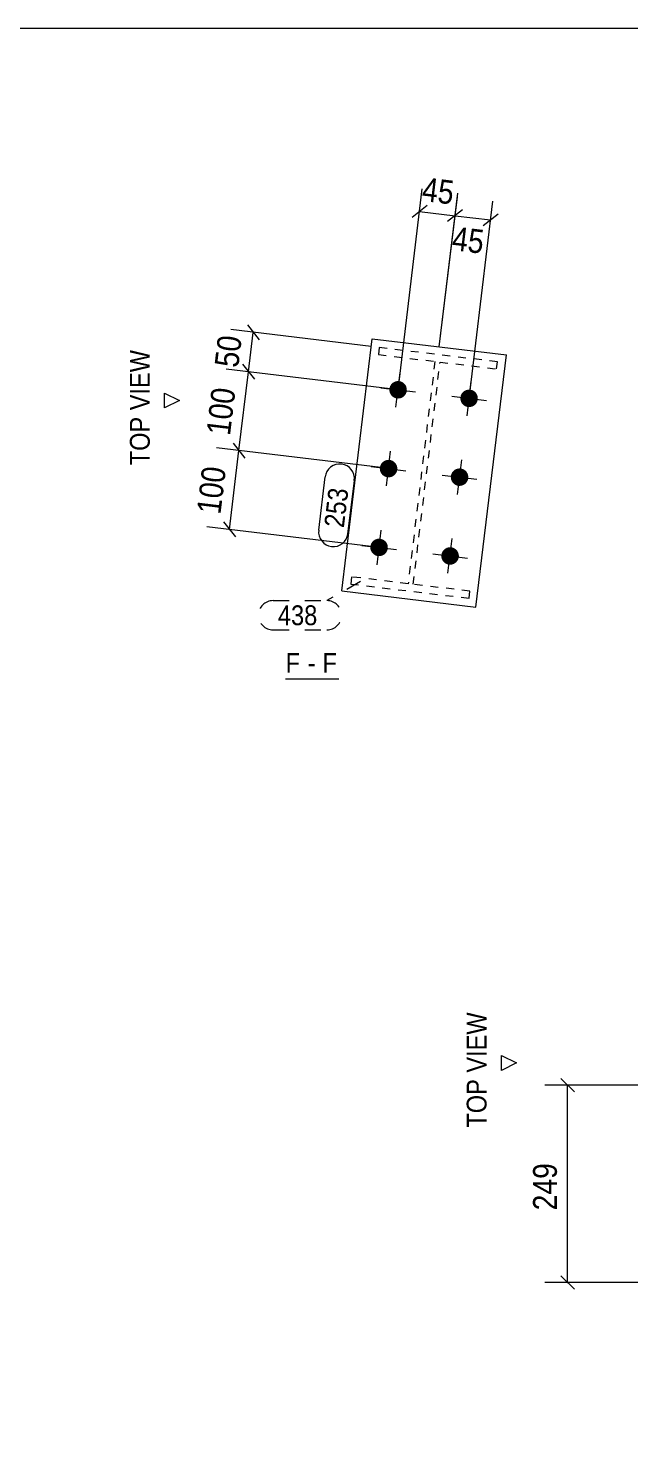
# Model space of a CAD drawing. Header units: millimetres. Extents: x 2 to 825, y 1 to 579.
# Drawn here: x 413.7 to 489.4, y 400.1 to 579 of the extents above; entities that cross this region are included whole.
import ezdxf

# ---------------------------------------------------------------- set-up
doc = ezdxf.new("R2010")
doc.units = ezdxf.units.MM
for name, pattern in [('XKITLINE00', [0]), ('XKITLINE01', [4, 1, -1, 1, -1]), ('XKITLINE02', [4, 2, -2]), ('XKITLINE03', [6, 3, -1, 1, -1])]:
    doc.linetypes.add(name, pattern=pattern)
for name, color, linetype, lineweight in [('Bolt', 3, 'Continuous', 0), ('Dimensions', 7, 'Continuous', 0), ('DrawingSheet', 5, 'Continuous', 0), ('OtherObjectType', 7, 'Continuous', 0), ('Part', 2, 'Continuous', 0), ('PartMark', 7, 'Continuous', 0)]:
    doc.layers.add(name, color=color, linetype=linetype, lineweight=lineweight)
doc.styles.add('ARIAL', font='ARIAL.TTF')

# ---------------------------------------------------------------- blocks, each defined once
blk = doc.blocks.new('*A109')
at = {"layer": 'Bolt'}
for points in [[(459.14, 533.63), (459.14, 533.66), (459.15, 533.69), (459.15, 533.71), (459.16, 533.74), (459.16, 533.76), (459.17, 533.79), (459.18, 533.82), (459.19, 533.84), (459.2, 533.87), (459.21, 533.89), (459.22, 533.92), (459.23, 533.94), (459.24, 533.97), (459.25, 533.99), (459.27, 534.01), (459.28, 534.04), (459.29, 534.06), (459.31, 534.08), (459.32, 534.1), (459.34, 534.13), (459.36, 534.15), (459.37, 534.17), (459.39, 534.19), (459.41, 534.21), (459.43, 534.23), (459.44, 534.25), (459.46, 534.27), (459.48, 534.29), (459.5, 534.31), (459.52, 534.32), (459.55, 534.34), (459.57, 534.36), (459.59, 534.37), (459.61, 534.39), (459.63, 534.4), (459.66, 534.42), (459.68, 534.43), (459.7, 534.44), (459.73, 534.46), (459.75, 534.47), (459.78, 534.48), (459.8, 534.49), (459.83, 534.5), (459.85, 534.51), (459.88, 534.52), (459.9, 534.53), (459.93, 534.53), (459.95, 534.54), (459.98, 534.55), (460.01, 534.55), (460.03, 534.56), (460.06, 534.56), (460.09, 534.57), (460.11, 534.57), (460.14, 534.57), (460.17, 534.57), (460.19, 534.57), (460.22, 534.57), (460.25, 534.57), (460.28, 534.57), (460.3, 534.57), (460.33, 534.57), (460.36, 534.57), (460.38, 534.56), (460.41, 534.56), (460.44, 534.55), (460.46, 534.55), (460.49, 534.54), (460.51, 534.54), (460.54, 534.53), (460.57, 534.52), (460.59, 534.51), (460.62, 534.5), (460.64, 534.49), (460.67, 534.48), (460.69, 534.47), (460.72, 534.46), (460.74, 534.45), (460.76, 534.43), (460.79, 534.42), (460.81, 534.41), (460.83, 534.39), (460.86, 534.38), (460.88, 534.36), (460.9, 534.34), (460.92, 534.33), (460.94, 534.31), (460.96, 534.29), (460.98, 534.27), (461, 534.25), (461.02, 534.23), (461.04, 534.22), (461.06, 534.19), (461.07, 534.17), (461.09, 534.15), (461.11, 534.13), (461.12, 534.11), (461.14, 534.09), (461.15, 534.07), (461.17, 534.04), (461.18, 534.02), (461.19, 534), (461.21, 533.97), (461.22, 533.95), (461.23, 533.92), (461.24, 533.9), (461.25, 533.87), (461.26, 533.85), (461.27, 533.82), (461.28, 533.8), (461.28, 533.77), (461.29, 533.74), (461.3, 533.72), (461.3, 533.69), (461.31, 533.67), (461.31, 533.64), (461.32, 533.61), (461.32, 533.59), (461.32, 533.56), (461.32, 533.53), (461.32, 533.5), (461.32, 533.48), (461.32, 533.45), (461.32, 533.42), (461.32, 533.4), (461.32, 533.37), (461.32, 533.34), (461.31, 533.32), (461.31, 533.29), (461.3, 533.26), (461.3, 533.24), (461.29, 533.21), (461.29, 533.18), (461.28, 533.16), (461.27, 533.13), (461.26, 533.11), (461.25, 533.08), (461.24, 533.06), (461.23, 533.03), (461.22, 533.01), (461.21, 532.98), (461.2, 532.96), (461.18, 532.93), (461.17, 532.91), (461.16, 532.89), (461.14, 532.87), (461.13, 532.84), (461.11, 532.82), (461.09, 532.8), (461.08, 532.78), (461.06, 532.76), (461.04, 532.74), (461.02, 532.72), (461, 532.7), (460.99, 532.68), (460.97, 532.66), (460.95, 532.64), (460.92, 532.63), (460.9, 532.61), (460.88, 532.59), (460.86, 532.58), (460.84, 532.56), (460.82, 532.55), (460.79, 532.53), (460.77, 532.52), (460.75, 532.51), (460.72, 532.49), (460.7, 532.48), (460.67, 532.47), (460.65, 532.46), (460.62, 532.45), (460.6, 532.44), (460.57, 532.43), (460.55, 532.42), (460.52, 532.41), (460.49, 532.41), (460.47, 532.4), (460.44, 532.4), (460.42, 532.39), (460.39, 532.39), (460.36, 532.38), (460.34, 532.38), (460.31, 532.38), (460.28, 532.38), (460.25, 532.37), (460.23, 532.37), (460.2, 532.37), (460.17, 532.38), (460.15, 532.38), (460.12, 532.38), (460.09, 532.38), (460.07, 532.39), (460.04, 532.39), (460.01, 532.39), (459.99, 532.4), (459.96, 532.41), (459.93, 532.41), (459.91, 532.42), (459.88, 532.43), (459.86, 532.44), (459.83, 532.45), (459.81, 532.46), (459.78, 532.47), (459.76, 532.48), (459.73, 532.49), (459.71, 532.5), (459.69, 532.52), (459.66, 532.53), (459.64, 532.54), (459.62, 532.56), (459.59, 532.57), (459.57, 532.59), (459.55, 532.61), (459.53, 532.62), (459.51, 532.64), (459.49, 532.66), (459.47, 532.68), (459.45, 532.69), (459.43, 532.71), (459.41, 532.73), (459.39, 532.75), (459.38, 532.77), (459.36, 532.79), (459.34, 532.82), (459.33, 532.84), (459.31, 532.86), (459.3, 532.88), (459.28, 532.91), (459.27, 532.93), (459.26, 532.95), (459.24, 532.98), (459.23, 533), (459.22, 533.03), (459.21, 533.05), (459.2, 533.08), (459.19, 533.1), (459.18, 533.13), (459.17, 533.15), (459.17, 533.18), (459.16, 533.2), (459.15, 533.23), (459.15, 533.26), (459.14, 533.28), (459.14, 533.31), (459.13, 533.34), (459.13, 533.36), (459.13, 533.39), (459.13, 533.42), (459.12, 533.44), (459.12, 533.47), (459.12, 533.5), (459.13, 533.52), (459.13, 533.55), (459.13, 533.58), (459.13, 533.61)], [(468.07, 532.56), (468.08, 532.58), (468.08, 532.61), (468.09, 532.64), (468.09, 532.66), (468.1, 532.69), (468.11, 532.71), (468.11, 532.74), (468.12, 532.77), (468.13, 532.79), (468.14, 532.82), (468.15, 532.84), (468.16, 532.87), (468.18, 532.89), (468.19, 532.91), (468.2, 532.94), (468.21, 532.96), (468.23, 532.98), (468.24, 533.01), (468.26, 533.03), (468.27, 533.05), (468.29, 533.07), (468.31, 533.09), (468.32, 533.11), (468.34, 533.13), (468.36, 533.15), (468.38, 533.17), (468.4, 533.19), (468.42, 533.21), (468.44, 533.23), (468.46, 533.25), (468.48, 533.26), (468.5, 533.28), (468.52, 533.3), (468.55, 533.31), (468.57, 533.33), (468.59, 533.34), (468.62, 533.35), (468.64, 533.37), (468.66, 533.38), (468.69, 533.39), (468.71, 533.4), (468.74, 533.41), (468.76, 533.42), (468.79, 533.43), (468.81, 533.44), (468.84, 533.45), (468.86, 533.46), (468.89, 533.46), (468.92, 533.47), (468.94, 533.48), (468.97, 533.48), (469, 533.49), (469.02, 533.49), (469.05, 533.49), (469.08, 533.49), (469.1, 533.5), (469.13, 533.5), (469.16, 533.5), (469.18, 533.5), (469.21, 533.5), (469.24, 533.49), (469.26, 533.49), (469.29, 533.49), (469.32, 533.49), (469.34, 533.48), (469.37, 533.48), (469.4, 533.47), (469.42, 533.47), (469.45, 533.46), (469.48, 533.45), (469.5, 533.44), (469.53, 533.43), (469.55, 533.43), (469.58, 533.42), (469.6, 533.4), (469.63, 533.39), (469.65, 533.38), (469.68, 533.37), (469.7, 533.36), (469.72, 533.34), (469.75, 533.33), (469.77, 533.31), (469.79, 533.3), (469.81, 533.28), (469.83, 533.27), (469.86, 533.25), (469.88, 533.23), (469.9, 533.21), (469.92, 533.2), (469.94, 533.18), (469.95, 533.16), (469.97, 533.14), (469.99, 533.12), (470.01, 533.1), (470.03, 533.08), (470.04, 533.06), (470.06, 533.03), (470.07, 533.01), (470.09, 532.99), (470.1, 532.97), (470.12, 532.94), (470.13, 532.92), (470.14, 532.9), (470.15, 532.87), (470.16, 532.85), (470.18, 532.82), (470.19, 532.8), (470.19, 532.77), (470.2, 532.75), (470.21, 532.72), (470.22, 532.69), (470.23, 532.67), (470.23, 532.64), (470.24, 532.62), (470.24, 532.59), (470.25, 532.56), (470.25, 532.54), (470.25, 532.51), (470.26, 532.48), (470.26, 532.45), (470.26, 532.43), (470.26, 532.4), (470.26, 532.37), (470.26, 532.35), (470.26, 532.32), (470.25, 532.29), (470.25, 532.27), (470.25, 532.24), (470.24, 532.21), (470.24, 532.19), (470.23, 532.16), (470.23, 532.13), (470.22, 532.11), (470.21, 532.08), (470.21, 532.06), (470.2, 532.03), (470.19, 532), (470.18, 531.98), (470.17, 531.95), (470.16, 531.93), (470.14, 531.91), (470.13, 531.88), (470.12, 531.86), (470.11, 531.83), (470.09, 531.81), (470.08, 531.79), (470.06, 531.77), (470.05, 531.74), (470.03, 531.72), (470.01, 531.7), (469.99, 531.68), (469.98, 531.66), (469.96, 531.64), (469.94, 531.62), (469.92, 531.6), (469.9, 531.58), (469.88, 531.57), (469.86, 531.55), (469.84, 531.53), (469.82, 531.52), (469.8, 531.5), (469.77, 531.48), (469.75, 531.47), (469.73, 531.46), (469.7, 531.44), (469.68, 531.43), (469.66, 531.42), (469.63, 531.4), (469.61, 531.39), (469.58, 531.38), (469.56, 531.37), (469.53, 531.36), (469.51, 531.35), (469.48, 531.35), (469.46, 531.34), (469.43, 531.33), (469.4, 531.33), (469.38, 531.32), (469.35, 531.31), (469.32, 531.31), (469.3, 531.31), (469.27, 531.3), (469.24, 531.3), (469.22, 531.3), (469.19, 531.3), (469.16, 531.3), (469.14, 531.3), (469.11, 531.3), (469.08, 531.3), (469.06, 531.3), (469.03, 531.31), (469, 531.31), (468.97, 531.31), (468.95, 531.32), (468.92, 531.32), (468.9, 531.33), (468.87, 531.34), (468.84, 531.34), (468.82, 531.35), (468.79, 531.36), (468.77, 531.37), (468.74, 531.38), (468.72, 531.39), (468.69, 531.4), (468.67, 531.41), (468.64, 531.43), (468.62, 531.44), (468.6, 531.45), (468.57, 531.47), (468.55, 531.48), (468.53, 531.5), (468.51, 531.51), (468.49, 531.53), (468.46, 531.55), (468.44, 531.56), (468.42, 531.58), (468.4, 531.6), (468.38, 531.62), (468.37, 531.64), (468.35, 531.66), (468.33, 531.68), (468.31, 531.7), (468.29, 531.72), (468.28, 531.74), (468.26, 531.76), (468.25, 531.78), (468.23, 531.81), (468.22, 531.83), (468.2, 531.85), (468.19, 531.88), (468.18, 531.9), (468.17, 531.92), (468.16, 531.95), (468.14, 531.97), (468.13, 532), (468.13, 532.02), (468.12, 532.05), (468.11, 532.08), (468.1, 532.1), (468.09, 532.13), (468.09, 532.15), (468.08, 532.18), (468.08, 532.21), (468.07, 532.23), (468.07, 532.26), (468.07, 532.29), (468.06, 532.31), (468.06, 532.34), (468.06, 532.37), (468.06, 532.39), (468.06, 532.42), (468.06, 532.45), (468.06, 532.48), (468.06, 532.5), (468.07, 532.53)], [(457.94, 523.7), (457.94, 523.73), (457.95, 523.76), (457.95, 523.78), (457.96, 523.81), (457.97, 523.84), (457.97, 523.86), (457.98, 523.89), (457.99, 523.91), (458, 523.94), (458.01, 523.96), (458.02, 523.99), (458.03, 524.01), (458.04, 524.04), (458.06, 524.06), (458.07, 524.09), (458.08, 524.11), (458.1, 524.13), (458.11, 524.15), (458.13, 524.18), (458.14, 524.2), (458.16, 524.22), (458.18, 524.24), (458.19, 524.26), (458.21, 524.28), (458.23, 524.3), (458.25, 524.32), (458.27, 524.34), (458.29, 524.36), (458.31, 524.38), (458.33, 524.39), (458.35, 524.41), (458.37, 524.43), (458.39, 524.44), (458.41, 524.46), (458.44, 524.47), (458.46, 524.49), (458.48, 524.5), (458.51, 524.51), (458.53, 524.53), (458.56, 524.54), (458.58, 524.55), (458.6, 524.56), (458.63, 524.57), (458.65, 524.58), (458.68, 524.59), (458.71, 524.6), (458.73, 524.61), (458.76, 524.61), (458.78, 524.62), (458.81, 524.62), (458.84, 524.63), (458.86, 524.63), (458.89, 524.64), (458.92, 524.64), (458.94, 524.64), (458.97, 524.64), (459, 524.65), (459.03, 524.65), (459.05, 524.65), (459.08, 524.64), (459.11, 524.64), (459.13, 524.64), (459.16, 524.64), (459.19, 524.63), (459.21, 524.63), (459.24, 524.63), (459.27, 524.62), (459.29, 524.61), (459.32, 524.61), (459.34, 524.6), (459.37, 524.59), (459.4, 524.58), (459.42, 524.57), (459.45, 524.56), (459.47, 524.55), (459.5, 524.54), (459.52, 524.53), (459.54, 524.52), (459.57, 524.5), (459.59, 524.49), (459.61, 524.48), (459.64, 524.46), (459.66, 524.45), (459.68, 524.43), (459.7, 524.42), (459.72, 524.4), (459.74, 524.38), (459.76, 524.36), (459.78, 524.34), (459.8, 524.33), (459.82, 524.31), (459.84, 524.29), (459.86, 524.27), (459.88, 524.25), (459.89, 524.23), (459.91, 524.2), (459.93, 524.18), (459.94, 524.16), (459.96, 524.14), (459.97, 524.11), (459.98, 524.09), (460, 524.07), (460.01, 524.04), (460.02, 524.02), (460.03, 523.99), (460.04, 523.97), (460.05, 523.94), (460.06, 523.92), (460.07, 523.89), (460.08, 523.87), (460.09, 523.84), (460.09, 523.82), (460.1, 523.79), (460.11, 523.76), (460.11, 523.74), (460.12, 523.71), (460.12, 523.68), (460.12, 523.66), (460.13, 523.63), (460.13, 523.6), (460.13, 523.58), (460.13, 523.55), (460.13, 523.52), (460.13, 523.5), (460.13, 523.47), (460.12, 523.44), (460.12, 523.41), (460.12, 523.39), (460.11, 523.36), (460.11, 523.33), (460.1, 523.31), (460.1, 523.28), (460.09, 523.26), (460.08, 523.23), (460.07, 523.2), (460.07, 523.18), (460.06, 523.15), (460.05, 523.13), (460.04, 523.1), (460.02, 523.08), (460.01, 523.05), (460, 523.03), (459.99, 523.01), (459.97, 522.98), (459.96, 522.96), (459.94, 522.94), (459.93, 522.92), (459.91, 522.89), (459.9, 522.87), (459.88, 522.85), (459.86, 522.83), (459.85, 522.81), (459.83, 522.79), (459.81, 522.77), (459.79, 522.75), (459.77, 522.73), (459.75, 522.72), (459.73, 522.7), (459.71, 522.68), (459.69, 522.66), (459.66, 522.65), (459.64, 522.63), (459.62, 522.62), (459.6, 522.6), (459.57, 522.59), (459.55, 522.58), (459.53, 522.56), (459.5, 522.55), (459.48, 522.54), (459.45, 522.53), (459.43, 522.52), (459.4, 522.51), (459.38, 522.5), (459.35, 522.49), (459.32, 522.49), (459.3, 522.48), (459.27, 522.47), (459.25, 522.47), (459.22, 522.46), (459.19, 522.46), (459.17, 522.45), (459.14, 522.45), (459.11, 522.45), (459.09, 522.45), (459.06, 522.45), (459.03, 522.45), (459, 522.45), (458.98, 522.45), (458.95, 522.45), (458.92, 522.45), (458.9, 522.45), (458.87, 522.46), (458.84, 522.46), (458.82, 522.47), (458.79, 522.47), (458.76, 522.48), (458.74, 522.48), (458.71, 522.49), (458.69, 522.5), (458.66, 522.51), (458.64, 522.52), (458.61, 522.53), (458.59, 522.54), (458.56, 522.55), (458.54, 522.56), (458.51, 522.57), (458.49, 522.59), (458.47, 522.6), (458.44, 522.61), (458.42, 522.63), (458.4, 522.64), (458.38, 522.66), (458.35, 522.68), (458.33, 522.69), (458.31, 522.71), (458.29, 522.73), (458.27, 522.75), (458.25, 522.77), (458.23, 522.79), (458.22, 522.8), (458.2, 522.83), (458.18, 522.85), (458.16, 522.87), (458.15, 522.89), (458.13, 522.91), (458.12, 522.93), (458.1, 522.95), (458.09, 522.98), (458.07, 523), (458.06, 523.02), (458.05, 523.05), (458.04, 523.07), (458.02, 523.1), (458.01, 523.12), (458, 523.15), (457.99, 523.17), (457.98, 523.2), (457.98, 523.22), (457.97, 523.25), (457.96, 523.28), (457.96, 523.3), (457.95, 523.33), (457.95, 523.35), (457.94, 523.38), (457.94, 523.41), (457.93, 523.43), (457.93, 523.46), (457.93, 523.49), (457.93, 523.52), (457.93, 523.54), (457.93, 523.57), (457.93, 523.6), (457.93, 523.62), (457.93, 523.65), (457.94, 523.68)], [(466.88, 522.63), (466.88, 522.65), (466.88, 522.68), (466.89, 522.71), (466.9, 522.73), (466.9, 522.76), (466.91, 522.79), (466.92, 522.81), (466.93, 522.84), (466.94, 522.86), (466.95, 522.89), (466.96, 522.91), (466.97, 522.94), (466.98, 522.96), (466.99, 522.99), (467.01, 523.01), (467.02, 523.03), (467.03, 523.06), (467.05, 523.08), (467.06, 523.1), (467.08, 523.12), (467.09, 523.14), (467.11, 523.16), (467.13, 523.19), (467.15, 523.21), (467.17, 523.23), (467.18, 523.25), (467.2, 523.26), (467.22, 523.28), (467.24, 523.3), (467.26, 523.32), (467.28, 523.33), (467.31, 523.35), (467.33, 523.37), (467.35, 523.38), (467.37, 523.4), (467.4, 523.41), (467.42, 523.43), (467.44, 523.44), (467.47, 523.45), (467.49, 523.46), (467.52, 523.47), (467.54, 523.48), (467.57, 523.49), (467.59, 523.5), (467.62, 523.51), (467.64, 523.52), (467.67, 523.53), (467.69, 523.54), (467.72, 523.54), (467.75, 523.55), (467.77, 523.55), (467.8, 523.56), (467.83, 523.56), (467.85, 523.56), (467.88, 523.57), (467.91, 523.57), (467.93, 523.57), (467.96, 523.57), (467.99, 523.57), (468.01, 523.57), (468.04, 523.57), (468.07, 523.56), (468.1, 523.56), (468.12, 523.56), (468.15, 523.55), (468.18, 523.55), (468.2, 523.54), (468.23, 523.54), (468.25, 523.53), (468.28, 523.52), (468.31, 523.51), (468.33, 523.51), (468.36, 523.5), (468.38, 523.49), (468.41, 523.48), (468.43, 523.47), (468.46, 523.45), (468.48, 523.44), (468.5, 523.43), (468.53, 523.41), (468.55, 523.4), (468.57, 523.39), (468.59, 523.37), (468.62, 523.35), (468.64, 523.34), (468.66, 523.32), (468.68, 523.3), (468.7, 523.29), (468.72, 523.27), (468.74, 523.25), (468.76, 523.23), (468.78, 523.21), (468.79, 523.19), (468.81, 523.17), (468.83, 523.15), (468.85, 523.13), (468.86, 523.11), (468.88, 523.08), (468.89, 523.06), (468.91, 523.04), (468.92, 523.01), (468.93, 522.99), (468.95, 522.97), (468.96, 522.94), (468.97, 522.92), (468.98, 522.89), (468.99, 522.87), (469, 522.84), (469.01, 522.82), (469.02, 522.79), (469.02, 522.77), (469.03, 522.74), (469.04, 522.71), (469.04, 522.69), (469.05, 522.66), (469.05, 522.63), (469.06, 522.61), (469.06, 522.58), (469.06, 522.55), (469.06, 522.53), (469.06, 522.5), (469.06, 522.47), (469.06, 522.45), (469.06, 522.42), (469.06, 522.39), (469.06, 522.36), (469.06, 522.34), (469.05, 522.31), (469.05, 522.28), (469.04, 522.26), (469.04, 522.23), (469.03, 522.21), (469.02, 522.18), (469.02, 522.15), (469.01, 522.13), (469, 522.1), (468.99, 522.08), (468.98, 522.05), (468.97, 522.03), (468.96, 522), (468.95, 521.98), (468.94, 521.95), (468.92, 521.93), (468.91, 521.91), (468.89, 521.88), (468.88, 521.86), (468.87, 521.84), (468.85, 521.82), (468.83, 521.8), (468.82, 521.77), (468.8, 521.75), (468.78, 521.73), (468.76, 521.71), (468.74, 521.69), (468.72, 521.67), (468.7, 521.66), (468.68, 521.64), (468.66, 521.62), (468.64, 521.6), (468.62, 521.59), (468.6, 521.57), (468.58, 521.56), (468.56, 521.54), (468.53, 521.53), (468.51, 521.51), (468.49, 521.5), (468.46, 521.49), (468.44, 521.48), (468.41, 521.47), (468.39, 521.45), (468.36, 521.44), (468.34, 521.43), (468.31, 521.43), (468.29, 521.42), (468.26, 521.41), (468.23, 521.4), (468.21, 521.4), (468.18, 521.39), (468.16, 521.39), (468.13, 521.38), (468.1, 521.38), (468.07, 521.38), (468.05, 521.37), (468.02, 521.37), (467.99, 521.37), (467.97, 521.37), (467.94, 521.37), (467.91, 521.37), (467.89, 521.37), (467.86, 521.37), (467.83, 521.38), (467.81, 521.38), (467.78, 521.39), (467.75, 521.39), (467.73, 521.4), (467.7, 521.4), (467.67, 521.41), (467.65, 521.42), (467.62, 521.42), (467.6, 521.43), (467.57, 521.44), (467.55, 521.45), (467.52, 521.46), (467.5, 521.47), (467.47, 521.49), (467.45, 521.5), (467.42, 521.51), (467.4, 521.52), (467.38, 521.54), (467.36, 521.55), (467.33, 521.57), (467.31, 521.58), (467.29, 521.6), (467.27, 521.62), (467.25, 521.63), (467.23, 521.65), (467.21, 521.67), (467.19, 521.69), (467.17, 521.71), (467.15, 521.73), (467.13, 521.75), (467.12, 521.77), (467.1, 521.79), (467.08, 521.81), (467.07, 521.83), (467.05, 521.86), (467.04, 521.88), (467.02, 521.9), (467.01, 521.92), (467, 521.95), (466.98, 521.97), (466.97, 522), (466.96, 522.02), (466.95, 522.05), (466.94, 522.07), (466.93, 522.1), (466.92, 522.12), (466.91, 522.15), (466.9, 522.17), (466.9, 522.2), (466.89, 522.23), (466.89, 522.25), (466.88, 522.28), (466.88, 522.3), (466.87, 522.33), (466.87, 522.36), (466.87, 522.39), (466.87, 522.41), (466.86, 522.44), (466.86, 522.47), (466.86, 522.49), (466.87, 522.52), (466.87, 522.55), (466.87, 522.57), (466.87, 522.6)], [(456.74, 513.78), (456.75, 513.8), (456.75, 513.83), (456.76, 513.86), (456.76, 513.88), (456.77, 513.91), (456.78, 513.93), (456.79, 513.96), (456.8, 513.99), (456.81, 514.01), (456.81, 514.04), (456.83, 514.06), (456.84, 514.09), (456.85, 514.11), (456.86, 514.13), (456.87, 514.16), (456.89, 514.18), (456.9, 514.2), (456.92, 514.23), (456.93, 514.25), (456.95, 514.27), (456.96, 514.29), (456.98, 514.31), (457, 514.33), (457.02, 514.35), (457.03, 514.37), (457.05, 514.39), (457.07, 514.41), (457.09, 514.43), (457.11, 514.45), (457.13, 514.47), (457.15, 514.48), (457.17, 514.5), (457.2, 514.52), (457.22, 514.53), (457.24, 514.55), (457.26, 514.56), (457.29, 514.57), (457.31, 514.59), (457.34, 514.6), (457.36, 514.61), (457.38, 514.62), (457.41, 514.63), (457.43, 514.64), (457.46, 514.65), (457.48, 514.66), (457.51, 514.67), (457.54, 514.68), (457.56, 514.68), (457.59, 514.69), (457.61, 514.7), (457.64, 514.7), (457.67, 514.71), (457.69, 514.71), (457.72, 514.71), (457.75, 514.71), (457.78, 514.72), (457.8, 514.72), (457.83, 514.72), (457.86, 514.72), (457.88, 514.72), (457.91, 514.71), (457.94, 514.71), (457.96, 514.71), (457.99, 514.71), (458.02, 514.7), (458.04, 514.7), (458.07, 514.69), (458.1, 514.69), (458.12, 514.68), (458.15, 514.67), (458.17, 514.66), (458.2, 514.65), (458.23, 514.65), (458.25, 514.64), (458.28, 514.62), (458.3, 514.61), (458.32, 514.6), (458.35, 514.59), (458.37, 514.58), (458.4, 514.56), (458.42, 514.55), (458.44, 514.53), (458.46, 514.52), (458.49, 514.5), (458.51, 514.49), (458.53, 514.47), (458.55, 514.45), (458.57, 514.43), (458.59, 514.42), (458.61, 514.4), (458.63, 514.38), (458.65, 514.36), (458.66, 514.34), (458.68, 514.32), (458.7, 514.3), (458.71, 514.28), (458.73, 514.25), (458.75, 514.23), (458.76, 514.21), (458.77, 514.19), (458.79, 514.16), (458.8, 514.14), (458.81, 514.12), (458.83, 514.09), (458.84, 514.07), (458.85, 514.04), (458.86, 514.02), (458.87, 513.99), (458.88, 513.97), (458.88, 513.94), (458.89, 513.91), (458.9, 513.89), (458.91, 513.86), (458.91, 513.84), (458.92, 513.81), (458.92, 513.78), (458.92, 513.76), (458.93, 513.73), (458.93, 513.7), (458.93, 513.67), (458.93, 513.65), (458.93, 513.62), (458.93, 513.59), (458.93, 513.57), (458.93, 513.54), (458.93, 513.51), (458.92, 513.49), (458.92, 513.46), (458.92, 513.43), (458.91, 513.41), (458.91, 513.38), (458.9, 513.35), (458.89, 513.33), (458.89, 513.3), (458.88, 513.28), (458.87, 513.25), (458.86, 513.22), (458.85, 513.2), (458.84, 513.17), (458.83, 513.15), (458.82, 513.13), (458.8, 513.1), (458.79, 513.08), (458.78, 513.05), (458.76, 513.03), (458.75, 513.01), (458.73, 512.99), (458.72, 512.96), (458.7, 512.94), (458.68, 512.92), (458.67, 512.9), (458.65, 512.88), (458.63, 512.86), (458.61, 512.84), (458.59, 512.82), (458.57, 512.8), (458.55, 512.79), (458.53, 512.77), (458.51, 512.75), (458.49, 512.74), (458.47, 512.72), (458.45, 512.7), (458.42, 512.69), (458.4, 512.68), (458.38, 512.66), (458.35, 512.65), (458.33, 512.64), (458.31, 512.62), (458.28, 512.61), (458.26, 512.6), (458.23, 512.59), (458.21, 512.58), (458.18, 512.57), (458.15, 512.57), (458.13, 512.56), (458.1, 512.55), (458.08, 512.55), (458.05, 512.54), (458.02, 512.53), (458, 512.53), (457.97, 512.53), (457.94, 512.52), (457.92, 512.52), (457.89, 512.52), (457.86, 512.52), (457.84, 512.52), (457.81, 512.52), (457.78, 512.52), (457.75, 512.52), (457.73, 512.52), (457.7, 512.53), (457.67, 512.53), (457.65, 512.53), (457.62, 512.54), (457.59, 512.54), (457.57, 512.55), (457.54, 512.56), (457.52, 512.56), (457.49, 512.57), (457.46, 512.58), (457.44, 512.59), (457.41, 512.6), (457.39, 512.61), (457.36, 512.62), (457.34, 512.63), (457.32, 512.65), (457.29, 512.66), (457.27, 512.67), (457.25, 512.69), (457.22, 512.7), (457.2, 512.72), (457.18, 512.73), (457.16, 512.75), (457.14, 512.77), (457.12, 512.78), (457.1, 512.8), (457.08, 512.82), (457.06, 512.84), (457.04, 512.86), (457.02, 512.88), (457, 512.9), (456.98, 512.92), (456.97, 512.94), (456.95, 512.96), (456.93, 512.98), (456.92, 513), (456.9, 513.03), (456.89, 513.05), (456.88, 513.07), (456.86, 513.1), (456.85, 513.12), (456.84, 513.14), (456.83, 513.17), (456.82, 513.19), (456.81, 513.22), (456.8, 513.24), (456.79, 513.27), (456.78, 513.3), (456.77, 513.32), (456.77, 513.35), (456.76, 513.37), (456.75, 513.4), (456.75, 513.43), (456.74, 513.45), (456.74, 513.48), (456.74, 513.51), (456.74, 513.53), (456.73, 513.56), (456.73, 513.59), (456.73, 513.61), (456.73, 513.64), (456.73, 513.67), (456.74, 513.7), (456.74, 513.72), (456.74, 513.75)], [(465.68, 512.7), (465.68, 512.73), (465.69, 512.75), (465.69, 512.78), (465.7, 512.81), (465.71, 512.83), (465.71, 512.86), (465.72, 512.88), (465.73, 512.91), (465.74, 512.93), (465.75, 512.96), (465.76, 512.98), (465.77, 513.01), (465.78, 513.03), (465.8, 513.06), (465.81, 513.08), (465.82, 513.1), (465.84, 513.13), (465.85, 513.15), (465.87, 513.17), (465.88, 513.19), (465.9, 513.22), (465.92, 513.24), (465.93, 513.26), (465.95, 513.28), (465.97, 513.3), (465.99, 513.32), (466.01, 513.34), (466.03, 513.35), (466.05, 513.37), (466.07, 513.39), (466.09, 513.41), (466.11, 513.42), (466.13, 513.44), (466.15, 513.45), (466.18, 513.47), (466.2, 513.48), (466.22, 513.5), (466.25, 513.51), (466.27, 513.52), (466.29, 513.53), (466.32, 513.55), (466.34, 513.56), (466.37, 513.57), (466.39, 513.58), (466.42, 513.58), (466.45, 513.59), (466.47, 513.6), (466.5, 513.61), (466.52, 513.61), (466.55, 513.62), (466.58, 513.62), (466.6, 513.63), (466.63, 513.63), (466.66, 513.64), (466.68, 513.64), (466.71, 513.64), (466.74, 513.64), (466.76, 513.64), (466.79, 513.64), (466.82, 513.64), (466.85, 513.64), (466.87, 513.64), (466.9, 513.63), (466.93, 513.63), (466.95, 513.63), (466.98, 513.62), (467.01, 513.62), (467.03, 513.61), (467.06, 513.6), (467.08, 513.59), (467.11, 513.59), (467.14, 513.58), (467.16, 513.57), (467.19, 513.56), (467.21, 513.55), (467.24, 513.54), (467.26, 513.53), (467.28, 513.51), (467.31, 513.5), (467.33, 513.49), (467.35, 513.47), (467.38, 513.46), (467.4, 513.44), (467.42, 513.43), (467.44, 513.41), (467.46, 513.39), (467.48, 513.38), (467.5, 513.36), (467.52, 513.34), (467.54, 513.32), (467.56, 513.3), (467.58, 513.28), (467.6, 513.26), (467.62, 513.24), (467.63, 513.22), (467.65, 513.2), (467.67, 513.18), (467.68, 513.15), (467.7, 513.13), (467.71, 513.11), (467.72, 513.09), (467.74, 513.06), (467.75, 513.04), (467.76, 513.01), (467.77, 512.99), (467.78, 512.97), (467.79, 512.94), (467.8, 512.91), (467.81, 512.89), (467.82, 512.86), (467.83, 512.84), (467.83, 512.81), (467.84, 512.79), (467.85, 512.76), (467.85, 512.73), (467.86, 512.71), (467.86, 512.68), (467.86, 512.65), (467.86, 512.63), (467.87, 512.6), (467.87, 512.57), (467.87, 512.54), (467.87, 512.52), (467.87, 512.49), (467.87, 512.46), (467.86, 512.44), (467.86, 512.41), (467.86, 512.38), (467.85, 512.36), (467.85, 512.33), (467.84, 512.3), (467.84, 512.28), (467.83, 512.25), (467.82, 512.22), (467.81, 512.2), (467.8, 512.17), (467.8, 512.15), (467.79, 512.12), (467.77, 512.1), (467.76, 512.07), (467.75, 512.05), (467.74, 512.03), (467.73, 512), (467.71, 511.98), (467.7, 511.96), (467.68, 511.93), (467.67, 511.91), (467.65, 511.89), (467.64, 511.87), (467.62, 511.85), (467.6, 511.83), (467.58, 511.8), (467.57, 511.79), (467.55, 511.77), (467.53, 511.75), (467.51, 511.73), (467.49, 511.71), (467.47, 511.69), (467.45, 511.68), (467.43, 511.66), (467.4, 511.64), (467.38, 511.63), (467.36, 511.61), (467.34, 511.6), (467.31, 511.59), (467.29, 511.57), (467.27, 511.56), (467.24, 511.55), (467.22, 511.54), (467.19, 511.53), (467.17, 511.52), (467.14, 511.51), (467.12, 511.5), (467.09, 511.49), (467.06, 511.48), (467.04, 511.47), (467.01, 511.47), (466.99, 511.46), (466.96, 511.46), (466.93, 511.45), (466.91, 511.45), (466.88, 511.45), (466.85, 511.44), (466.82, 511.44), (466.8, 511.44), (466.77, 511.44), (466.74, 511.44), (466.72, 511.44), (466.69, 511.44), (466.66, 511.45), (466.64, 511.45), (466.61, 511.45), (466.58, 511.46), (466.56, 511.46), (466.53, 511.47), (466.5, 511.47), (466.48, 511.48), (466.45, 511.49), (466.43, 511.5), (466.4, 511.5), (466.37, 511.51), (466.35, 511.52), (466.32, 511.53), (466.3, 511.55), (466.28, 511.56), (466.25, 511.57), (466.23, 511.58), (466.2, 511.6), (466.18, 511.61), (466.16, 511.62), (466.14, 511.64), (466.12, 511.66), (466.09, 511.67), (466.07, 511.69), (466.05, 511.71), (466.03, 511.72), (466.01, 511.74), (465.99, 511.76), (465.97, 511.78), (465.95, 511.8), (465.94, 511.82), (465.92, 511.84), (465.9, 511.86), (465.89, 511.88), (465.87, 511.91), (465.85, 511.93), (465.84, 511.95), (465.83, 511.97), (465.81, 512), (465.8, 512.02), (465.79, 512.04), (465.77, 512.07), (465.76, 512.09), (465.75, 512.12), (465.74, 512.14), (465.73, 512.17), (465.72, 512.19), (465.72, 512.22), (465.71, 512.24), (465.7, 512.27), (465.7, 512.3), (465.69, 512.32), (465.68, 512.35), (465.68, 512.38), (465.68, 512.4), (465.67, 512.43), (465.67, 512.46), (465.67, 512.48), (465.67, 512.51), (465.67, 512.54), (465.67, 512.57), (465.67, 512.59), (465.67, 512.62), (465.67, 512.65), (465.68, 512.67)]]:
    blk.add_hatch(color=3, dxfattribs=at).paths.add_polyline_path(points, flags=17)
at = {"layer": 'Bolt', "color": 3, "linetype": 'XKITLINE00', "lineweight": 0}
for p, q in [((459.96, 531.29), (460.49, 535.66)), ((458.04, 533.74), (462.41, 533.21)), ((468.9, 530.21), (469.42, 534.58)), ((466.98, 532.66), (471.34, 532.13)), ((458.77, 521.36), (459.29, 525.73)), ((467.7, 520.29), (468.23, 524.65)), ((456.84, 523.81), (461.21, 523.28)), ((465.78, 522.73), (470.15, 522.21)), ((457.57, 511.43), (458.1, 515.8)), ((455.65, 513.88), (460.02, 513.35)), ((466.5, 510.36), (467.03, 514.73)), ((464.58, 512.8), (468.95, 512.28))]:
    blk.add_line(p, q, dxfattribs=at)
blk = doc.blocks.new('*A110')
at = {"layer": 'Part', "color": 7, "linetype": 'XKITLINE01', "lineweight": 0}
for p, q in [((457.84, 538.8), (457.74, 537.9)), ((472.74, 537), (457.84, 538.8)), ((457.74, 537.9), (464.86, 537.05)), ((464.86, 537.05), (461.49, 509.05)), ((462.13, 508.97), (465.51, 536.97)), ((465.51, 536.97), (472.63, 536.11)), ((472.63, 536.11), (472.74, 537)), ((454.36, 509.91), (454.26, 509.01)), ((461.49, 509.05), (454.36, 509.91)), ((454.26, 509.01), (469.15, 507.22)), ((469.26, 508.11), (462.13, 508.97)), ((469.15, 507.22), (469.26, 508.11))]:
    blk.add_line(p, q, dxfattribs=at)
at = {"layer": 'Part', "color": 7, "linetype": 'XKITLINE03', "lineweight": 0}
blk.add_line((463.5, 523.01), (463.5, 523.01), dxfattribs=at)
blk = doc.blocks.new('*A111')
at = {"layer": 'Part', "color": 2, "linetype": 'XKITLINE00', "lineweight": 0}
for p, q in [((453.14, 508.14), (456.97, 539.91)), ((456.97, 539.91), (473.85, 537.88)), ((470.02, 506.11), (473.85, 537.88)), ((453.14, 508.14), (470.02, 506.11))]:
    blk.add_line(p, q, dxfattribs=at)
blk = doc.blocks.new('*A149')
at = {"layer": 'DrawingSheet', "color": 5, "linetype": 'XKITLINE00', "lineweight": 0}
blk.add_line((825, 579), (5, 579), dxfattribs=at)
blk = doc.blocks.new('*A282')
at = {"layer": 'Dimensions', "color": 7, "linetype": 'XKITLINE00', "lineweight": 0}
for p, q in [((510.89, 445.88), (478.71, 445.88)), ((480.71, 446.73), (482.41, 445.03)), ((481.56, 421.02), (481.56, 445.88)), ((510.89, 421.02), (478.71, 421.02)), ((480.71, 421.86), (482.41, 420.17))]:
    blk.add_line(p, q, dxfattribs=at)
at = {"layer": 'Dimensions', "color": 3}
for p in [(481.56, 445.88), (481.56, 421.02)]:
    blk.add_point(p, dxfattribs=at)
at = {"layer": 'Dimensions', "color": 3, "style": 'ARIAL', "width": 0.85}
blk.add_text('249', height=3, rotation=90.0002, dxfattribs=at).set_placement((480.21, 430.11))
blk = doc.blocks.new('*A302')
at = {"layer": 'OtherObjectType', "color": 7, "linetype": 'XKITLINE00', "lineweight": 0}
for p, q in [((473.24, 447.74), (473.24, 449.62)), ((473.24, 449.62), (475.11, 448.68)), ((475.11, 448.68), (473.24, 447.74)), ((475.11, 448.68), (475.11, 448.68)), ((538.62, 412.22), (539.56, 414.09)), ((539.56, 414.09), (540.5, 412.22)), ((539.56, 414.09), (539.56, 414.09)), ((540.5, 412.22), (538.62, 412.22)), ((531.22, 400.09), (538.65, 400.09))]:
    blk.add_line(p, q, dxfattribs=at)
at = {"layer": 'OtherObjectType', "color": 7, "style": 'ARIAL', "width": 0.85}
blk.add_text('TOP VIEW', height=2.5, rotation=90, dxfattribs=at).set_placement((471.36, 440.53))
for s, p in [('FRONT VIEW', (529.1, 407.84)), ('D', (531.22, 400.84)), ('D', (536.24, 400.84)), ('-', (534.38, 400.84))]:
    blk.add_text(s, height=2.5, dxfattribs=at).set_placement(p)
blk = doc.blocks.new('*A303')
at = {"layer": 'Dimensions', "color": 7, "linetype": 'XKITLINE00', "lineweight": 0}
for p, q in [((460.34, 534.47), (463.27, 558.77)), ((465.41, 538.89), (467.74, 558.24)), ((463.88, 556.69), (461.99, 555.2)), ((462.93, 555.94), (467.4, 555.41)), ((468.34, 556.15), (466.46, 554.67))]:
    blk.add_line(p, q, dxfattribs=at)
at = {"layer": 'Dimensions', "color": 3}
for p in [(462.93, 555.94), (467.4, 555.41)]:
    blk.add_point(p, dxfattribs=at)
at = {"layer": 'Dimensions', "color": 3, "style": 'ARIAL', "width": 0.85}
blk.add_text('45', height=3, rotation=-6.8698, dxfattribs=at).set_placement((463.12, 557.28))
blk = doc.blocks.new('*A304')
at = {"layer": 'Dimensions', "color": 7, "linetype": 'XKITLINE00', "lineweight": 0}
for p, q in [((465.41, 538.89), (467.69, 557.79)), ((469.28, 533.39), (472.15, 557.25)), ((468.34, 556.15), (466.46, 554.67)), ((467.4, 555.41), (471.87, 554.87)), ((472.81, 555.61), (470.92, 554.13))]:
    blk.add_line(p, q, dxfattribs=at)
at = {"layer": 'Dimensions', "color": 3}
for p in [(467.4, 555.41), (471.87, 554.87)]:
    blk.add_point(p, dxfattribs=at)
at = {"layer": 'Dimensions', "color": 3, "style": 'ARIAL', "width": 0.85}
blk.add_text('45', height=3, rotation=-6.8698, dxfattribs=at).set_placement((466.9, 551.08))
blk = doc.blocks.new('*A305')
at = {"layer": 'Dimensions', "color": 7, "linetype": 'XKITLINE00', "lineweight": 0}
for p, q in [((458.04, 523.67), (437.37, 526.16)), ((439.46, 526.76), (440.94, 524.87)), ((439, 515.89), (440.2, 525.81)), ((456.84, 513.74), (436.17, 516.23)), ((438.26, 516.83), (439.74, 514.94))]:
    blk.add_line(p, q, dxfattribs=at)
at = {"layer": 'Dimensions', "color": 3}
for p in [(440.2, 525.81), (439, 515.89)]:
    blk.add_point(p, dxfattribs=at)
at = {"layer": 'Dimensions', "color": 3, "style": 'ARIAL', "width": 0.85}
blk.add_text('100', height=3, rotation=83.1304, dxfattribs=at).set_placement((437.86, 517.7))
blk = doc.blocks.new('*A306')
at = {"layer": 'Dimensions', "color": 7, "linetype": 'XKITLINE00', "lineweight": 0}
for p, q in [((459.23, 533.59), (438.57, 536.08)), ((440.2, 525.81), (441.4, 535.74)), ((440.65, 536.69), (442.14, 534.8)), ((458.04, 523.67), (437.37, 526.16)), ((439.46, 526.76), (440.94, 524.87))]:
    blk.add_line(p, q, dxfattribs=at)
at = {"layer": 'Dimensions', "color": 3}
for p in [(441.4, 535.74), (440.2, 525.81)]:
    blk.add_point(p, dxfattribs=at)
at = {"layer": 'Dimensions', "color": 3, "style": 'ARIAL', "width": 0.85}
blk.add_text('100', height=3, rotation=83.1304, dxfattribs=at).set_placement((439.06, 527.63))
blk = doc.blocks.new('*A307')
at = {"layer": 'Dimensions', "color": 7, "linetype": 'XKITLINE00', "lineweight": 0}
for p, q in [((456.85, 538.92), (439.16, 541.05)), ((441.25, 541.65), (442.73, 539.76)), ((441.4, 535.74), (441.99, 540.71)), ((459.23, 533.59), (438.57, 536.08)), ((440.65, 536.69), (442.14, 534.8))]:
    blk.add_line(p, q, dxfattribs=at)
at = {"layer": 'Dimensions', "color": 3}
for p in [(441.99, 540.71), (441.4, 535.74)]:
    blk.add_point(p, dxfattribs=at)
at = {"layer": 'Dimensions', "color": 3, "style": 'ARIAL', "width": 0.85}
blk.add_text('50', height=3, rotation=83.1304, dxfattribs=at).set_placement((440.09, 536.18))
blk = doc.blocks.new('*A308')
at = {"layer": 'PartMark', "color": 7, "linetype": 'XKITLINE00', "lineweight": 0}
for p, q in [((450.24, 515.79), (451.05, 522.51)), ((453.91, 515.35), (454.72, 522.06))]:
    blk.add_line(p, q, dxfattribs=at)
for centre, start, end in [((452.88, 522.28), 353.1306, 173.1306), ((452.07, 515.57), 173.1306, 353.1306)]:
    blk.add_arc(centre, 1.85, start, end, dxfattribs=at)
at = {"layer": 'PartMark', "color": 3, "style": 'ARIAL', "width": 0.85}
blk.add_text('253', height=2.5, rotation=83.1304, dxfattribs=at).set_placement((453.39, 516.02))
blk = doc.blocks.new('*A309')
at = {"layer": 'PartMark', "color": 7, "linetype": 'XKITLINE02', "lineweight": 0}
for p, q in [((455.5, 509.32), (451.26, 506.92)), ((444.5, 506.92), (451.26, 506.92)), ((444.5, 503.22), (451.26, 503.22))]:
    blk.add_line(p, q, dxfattribs=at)
for centre, start, end in [((444.5, 505.07), 90, 270), ((451.26, 505.07), 270, 90)]:
    blk.add_arc(centre, 1.85, start, end, dxfattribs=at)
at = {"layer": 'PartMark', "color": 3, "style": 'ARIAL', "width": 0.85}
blk.add_text('438', height=2.5, dxfattribs=at).set_placement((445.1, 503.82))
blk = doc.blocks.new('*A310')
at = {"layer": 'OtherObjectType', "color": 7, "linetype": 'XKITLINE00', "lineweight": 0}
for p, q in [((430.84, 531.19), (430.84, 533.06)), ((430.84, 533.06), (432.72, 532.13)), ((432.72, 532.13), (430.84, 531.19)), ((432.72, 532.13), (432.72, 532.13)), ((446.07, 497.07), (452.75, 497.07))]:
    blk.add_line(p, q, dxfattribs=at)
at = {"layer": 'OtherObjectType', "color": 7, "style": 'ARIAL', "width": 0.85}
blk.add_text('TOP VIEW', height=2.5, rotation=90, dxfattribs=at).set_placement((428.97, 523.97))
for s, p in [('F', (446.07, 497.82)), ('F', (450.71, 497.82)), ('-', (448.85, 497.82))]:
    blk.add_text(s, height=2.5, dxfattribs=at).set_placement(p)

msp = doc.modelspace()

# ---------------------------------------------------------------- block references
at = {"lineweight": 0}
for name in ['*A149', '*A303', '*A304', '*A307', '*A111', '*A110', '*A306', '*A109', '*A305', '*A308', '*A309', '*A282']:
    msp.add_blockref(name, (0, 0), dxfattribs=at)
at = {"layer": 'OtherObjectType', "lineweight": 0}
for name in ['*A310', '*A302']:
    msp.add_blockref(name, (0, 0), dxfattribs=at)

doc.saveas('drawing.dxf')
